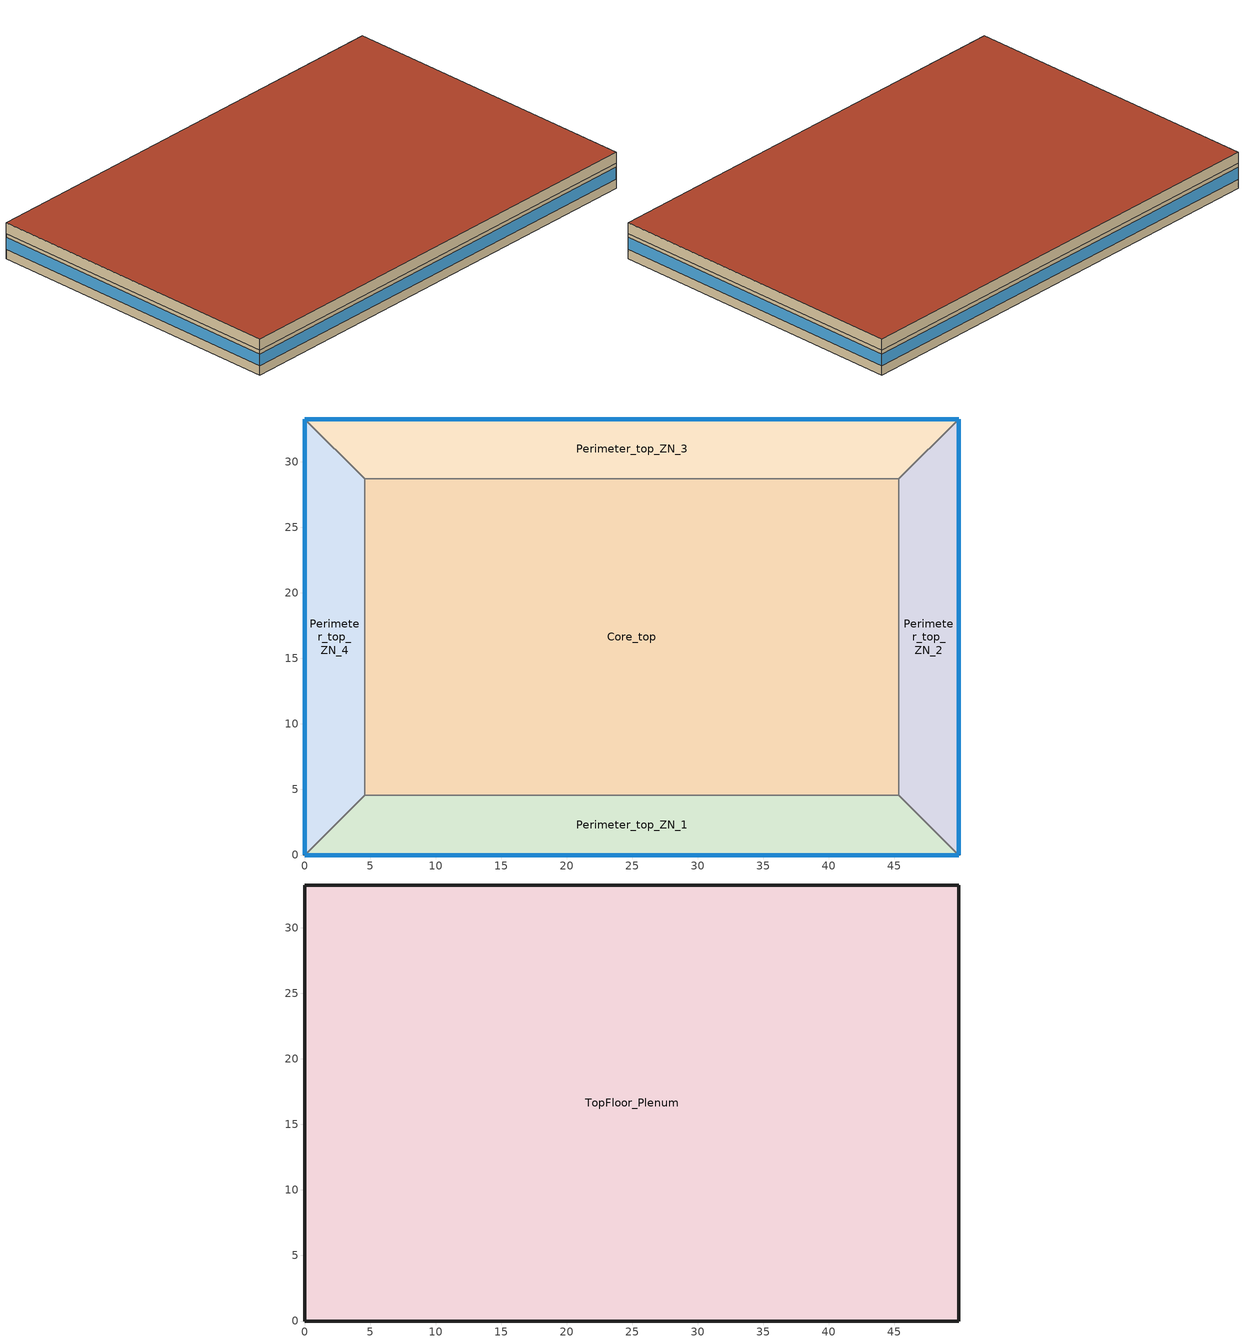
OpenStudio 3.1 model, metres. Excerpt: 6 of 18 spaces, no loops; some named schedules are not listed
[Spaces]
Core_top
 floor to MidFloor_Plenum (TypicalFloorInterior): 45.34,28.7 45.34,4.57 4.57,4.57 4.57,28.7 z7.92
 wall to Perimeter_top_ZN_2 (MetalFrameWallInterior): 45.34,4.57 45.34,28.7 z7.92:10.67
 wall to Perimeter_top_ZN_3 (MetalFrameWallInterior): 45.34,28.7 4.57,28.7 z7.92:10.67
 wall to Perimeter_top_ZN_1 (MetalFrameWallInterior): 4.57,4.57 45.34,4.57 z7.92:10.67
 wall to Perimeter_top_ZN_4 (MetalFrameWallInterior): 4.57,28.7 4.57,4.57 z7.92:10.67
Perimeter_top_ZN_2
 floor to MidFloor_Plenum (TypicalFloorInterior): 49.91,33.27 49.91,0 45.34,4.57 45.34,28.7 z7.92
 wall outside (MetalFrameWallU055): 49.91,0 49.91,33.27 z7.92:10.67
 wall to Perimeter_top_ZN_1: 45.34,4.57 49.91,0 z7.92:10.67
 wall to Perimeter_top_ZN_3 (MetalFrameWallInterior): 49.91,33.27 45.34,28.7 z7.92:10.67
 window (Base_AllCZ_FixedWindowU34): 49.91,0 49.91,33.27 z8.95:10.25
Perimeter_top_ZN_3
 floor to MidFloor_Plenum (TypicalFloorInterior): 49.91,33.27 45.34,28.7 4.57,28.7 0,33.27 z7.92
 wall outside (MetalFrameWallU055): 49.91,33.27 0,33.27 z7.92:10.67
 wall to Perimeter_top_ZN_4 (MetalFrameWallInterior): 0,33.27 4.57,28.7 z7.92:10.67
 window (Base_AllCZ_FixedWindowU34): 49.91,33.27 0,33.27 z8.95:10.25
Perimeter_top_ZN_1
 floor to MidFloor_Plenum (TypicalFloorInterior): 45.34,4.57 49.91,0 0,0 4.57,4.57 z7.92
 wall outside (MetalFrameWallU055): 0,0 49.91,0 z7.92:10.67
 wall to Perimeter_top_ZN_4 (MetalFrameWallInterior): 4.57,4.57 0,0 z7.92:10.67
 window (Base_AllCZ_FixedWindowU34): 0,0 49.91,0 z8.95:10.25
Perimeter_top_ZN_4
 floor to MidFloor_Plenum (TypicalFloorInterior): 0,33.27 4.57,28.7 4.57,4.57 0,0 z7.92
 wall outside (MetalFrameWallU055): 0,33.27 0,0 z7.92:10.67
 window (Base_AllCZ_FixedWindowU34): 0,33.27 0,0 z8.95:10.25
TopFloor_Plenum
 floor to Core_top (TypicalPlenumFloorInterior): 45.34,28.7 45.34,4.57 4.57,4.57 4.57,28.7 z10.67
 floor to Perimeter_top_ZN_1 (TypicalPlenumFloorInterior): 45.34,4.57 49.91,0 0,0 4.57,4.57 z10.67
 floor to Perimeter_top_ZN_2 (TypicalPlenumFloorInterior): 49.91,33.27 49.91,0 45.34,4.57 45.34,28.7 z10.67
 floor to Perimeter_top_ZN_3 (TypicalPlenumFloorInterior): 49.91,33.27 45.34,28.7 4.57,28.7 0,33.27 z10.67
 floor to Perimeter_top_ZN_4 (TypicalPlenumFloorInterior): 0,33.27 4.57,28.7 4.57,4.57 0,0 z10.67
 wall outside (MetalFrameWallU055): 49.91,0 49.91,33.27 0,33.27 0,0 49.91,0 z10.67:11.89
 roof outside (FlatNonresWoodFramingAndOtherRoofU034): 49.91,0 49.91,33.27 0,33.27 0,0 z11.89
[Site]
SACRAMENTO EXECUTIVE: Latitude {deg}=38.58; Longitude {deg}=-121.49; Time Zone {hr}=-8; Elevation {m}=4.572
[SizingPeriod:DesignDay] Barometric Pressure {Pa}=101284; Wind Speed {m/s}=2.3; Sky Clearness=0; Rain Indicator=0; Snow Indicator=0; Day of Month=21; Daylight Saving Time Indicator=0; Humidity Indicating Type=Wetbulb; Dry-Bulb Temperature Range Modifier Type=DefaultMultipliers
Name | Maximum Dry-Bulb Temperature {C} | Daily Dry-Bulb Temperature Range {deltaC} | Humidity Indicating Conditions at Maximum Dry-Bulb | Wind Direction {deg} | Month | Day Type | Solar Model Indicator | ASHRAE Taub | ASHRAE Taud
SACRAMENTO EXECUTIVE Ann Htg 99.6% Condns DB | -0.3 | 0 | -0.3 | 330 | 12 | WinterDesignDay | ASHRAEClearSky
SACRAMENTO EXECUTIVE  June .4% Condns DB=>MCWB | 39.4 | 16.5 | 21.6 | 220 | 6 | SummerDesignDay | ASHRAETau | 0.362 | 2.413
SACRAMENTO EXECUTIVE  July .4% Condns DB=>MCWB | 40.1 | 17.7 | 22 | 220 | 7 | SummerDesignDay | ASHRAETau | 0.363 | 2.407
SACRAMENTO EXECUTIVE  August .4% Condns DB=>MCWB | 40.1 | 17.5 | 21.2 | 220 | 8 | SummerDesignDay | ASHRAETau | 0.347 | 2.442
[Site:WaterMainsTemperature]
Calculation Method=Schedule; Temperature Schedule=WaterMainCZ12
[Building]
OfficeMedium: North Axis {deg}=0
[Material]
Name | Roughness | Thickness {m} | Conductivity {W/m-K} | Density {kg/m3} | Specific Heat {J/kg-K} | Thermal Absorptance | Solar Absorptance | Visible Absorptance
Stucco - 7/8 in. | MediumRough | 0.022352 | 0.700948 | 1855.1 | 837.36 | 0.9 | 0.7 | 0.8
Air - Metal Wall Framing - 16 or 24 in. OC; Air - Metal Wall Framing - 16 or 24 in. OC 1 | Smooth | 0.1397 | 1.22017 | 1.28148 | 1004.832
Gypsum Board - 1/2 in. | Smooth | 0.0127 | 0.158656 | 640.739 | 1130.436 | 0.9 | 0.7 | 0.8
Gypsum Board - 5/8 in. | MediumRough | 0.016002 | 0.158656 | 640.739 | 1130.436 | 0.9 | 0.7 | 0.8
Metal Standing Seam - 1/16 in. | MediumRough | 0.0015875 | 2.21534 | 7820.53 | 502.416 | 0.75 | 0.37 | 0.75
Compliance Insulation R28.63 | Smooth | 0.116061 | 0.0230188 | 16.0185 | 1130.436 | 0.9 | 0.7 | 0.8
Acoustic Tile - 3/4 in. | MediumRough | 0.01905 | 0.0576335 | 288.332 | 795.492 | 0.9 | 0.7 | 0.8
Metal Deck - 1/16 in. | MediumRough | 0.0015875 | 45.3452 | 7820.53 | 502.416 | 0.9 | 0.7 | 0.8
Concrete - 140 lb/ft3 - 4 in. | Smooth | 0.1016 | 1.9514 | 2239.06 | 921.096
Carpet - 3/4 in. | Smooth | 0.01905 | 0.0455183 | 288.332 | 1381.644 | 0.9 | 0.7 | 0.8
Compliance Insulation R14.60 | Smooth | 0.0591861 | 0.0230188 | 16.0185 | 1130.436
Compliance Insulation R1.41 | Smooth | 0.00571591 | 0.0230188 | 16.0185 | 1130.436
Compliance Insulation R0.02 | Smooth | 8.10768e-05 | 0.0230188 | 16.0185 | 1130.436
[Construction]
MetalFrameWallU055: Stucco - 7/8 in., Compliance Insulation R14.60, Compliance Insulation R1.41, Compliance Insulation R0.02, Compliance Insulation R0.02, Air - Metal Wall Framing - 16 or 24 in. OC, Gypsum Board - 1/2 in.
MetalFrameWallInterior: Gypsum Board - 5/8 in., Air - Metal Wall Framing - 16 or 24 in. OC 1, Gypsum Board - 5/8 in.
FlatNonresWoodFramingAndOtherRoofU034: Metal Standing Seam - 1/16 in., Compliance Insulation R28.63
TypicalPlenumFloorInterior: Acoustic Tile - 3/4 in.
TypicalFloorInterior: Metal Deck - 1/16 in., Concrete - 140 lb/ft3 - 4 in., Carpet - 3/4 in.
Base_AllCZ_FixedWindowU34: Base_AllCZ_FixedWindowU34 Material
[WindowMaterial:SimpleGlazingSystem]
Base_AllCZ_FixedWindowU34 Material: U-Factor {W/m2-K}=1.93061; Solar Heat Gain Coefficient=0.22; Visible Transmittance=0.42
[Space] Building Story=TopFloor
Name | Thermal Zone | Design Specification Outdoor Air Object
Core_top | Core_top Thermal Zone | Core_top Thermal Zone Design Specification Outdoor Air
Perimeter_top_ZN_1 | Perimeter_top_ZN_1 Thermal Zone | Perimeter_top_ZN_1 Thermal Zone Design Specification Outdoor Air
Perimeter_top_ZN_2 | Perimeter_top_ZN_2 Thermal Zone | Perimeter_top_ZN_2 Thermal Zone Design Specification Outdoor Air
Perimeter_top_ZN_3 | Perimeter_top_ZN_3 Thermal Zone | Perimeter_top_ZN_3 Thermal Zone Design Specification Outdoor Air
Perimeter_top_ZN_4 | Perimeter_top_ZN_4 Thermal Zone | Perimeter_top_ZN_4 Thermal Zone Design Specification Outdoor Air
TopFloor_Plenum | TopFloor_Plenum Thermal Zone | TopFloor_Plenum Thermal Zone Design Specification Outdoor Air
[ThermalZone] Multiplier=1; Use Ideal Air Loads=No
Name | Thermostat
Core_top Thermal Zone | Core_top Thermal Zone Thermostat
Perimeter_top_ZN_1 Thermal Zone | Perimeter_top_ZN_1 Thermal Zone Thermostat
Perimeter_top_ZN_2 Thermal Zone | Perimeter_top_ZN_2 Thermal Zone Thermostat
Perimeter_top_ZN_3 Thermal Zone | Perimeter_top_ZN_3 Thermal Zone Thermostat
Perimeter_top_ZN_4 Thermal Zone | Perimeter_top_ZN_4 Thermal Zone Thermostat
TopFloor_Plenum Thermal Zone
[Sizing:Zone] Zone Cooling Design Supply Air Temperature Input Method=SupplyAirTemperature; Zone Cooling Design Supply Air Temperature {C}=14; Zone Cooling Design Supply Air Temperature Difference {deltaC}=11.11; Zone Heating Design Supply Air Temperature Input Method=SupplyAirTemperature; Zone Heating Design Supply Air Temperature {C}=40; Zone Heating Design Supply Air Temperature Difference {deltaC}=11.11; Zone Cooling Design Supply Air Humidity Ratio {kg-H2O/kg-air}=0.0085; Zone Heating Design Supply Air Humidity Ratio {kg-H2O/kg-air}=0.008; Zone Heating Sizing Factor=1; Zone Cooling Sizing Factor=1; Cooling Design Air Flow Method=DesignDay; Cooling Minimum Air Flow per Zone Floor Area {m3/s-m2}=0; Cooling Minimum Air Flow {m3/s}=0; Cooling Minimum Air Flow Fraction=0; Heating Design Air Flow Method=DesignDay; Heating Maximum Air Flow per Zone Floor Area {m3/s-m2}=0; Heating Maximum Air Flow {m3/s}=0; Heating Maximum Air Flow Fraction=0; Account for Dedicated Outdoor Air System=No; Dedicated Outdoor Air System Control Strategy=NeutralSupplyAir; Dedicated Outdoor Air Low Setpoint Temperature for Design {C}=autosize; Dedicated Outdoor Air High Setpoint Temperature for Design {C}=autosize
FirstFloor_Plenum Thermal Zone; MidFloor_Plenum Thermal Zone; TopFloor_Plenum Thermal Zone
[BuildingStory]
TopFloor
[People:Definition] Number of People Calculation Method=People/Area; People per Space Floor Area {person/m2}=0.0538196; Fraction Radiant=0.3; Sensible Heat Fraction=0.555556
Core_top People Definition; Perimeter_top_ZN_1 People Definition; Perimeter_top_ZN_2 People Definition; Perimeter_top_ZN_3 People Definition; Perimeter_top_ZN_4 People Definition
[People] Number of People Schedule=OfficeOccupancy; Multiplier=1
Name | People Definition | Space or SpaceType | Activity Level Schedule
Core_top People | Core_top People Definition | Core_top | Core_top People Activity Level
Perimeter_top_ZN_1 People | Perimeter_top_ZN_1 People Definition | Perimeter_top_ZN_1 | Perimeter_top_ZN_1 People Activity Level
Perimeter_top_ZN_2 People | Perimeter_top_ZN_2 People Definition | Perimeter_top_ZN_2 | Perimeter_top_ZN_2 People Activity Level
Perimeter_top_ZN_3 People | Perimeter_top_ZN_3 People Definition | Perimeter_top_ZN_3 | Perimeter_top_ZN_3 People Activity Level
Perimeter_top_ZN_4 People | Perimeter_top_ZN_4 People Definition | Perimeter_top_ZN_4 | Perimeter_top_ZN_4 People Activity Level
[SpaceInfiltration:DesignFlowRate] Design Flow Rate Calculation Method=Flow/ExteriorWallArea; Flow per Exterior Surface Area {m3/s-m2}=0.00119482; Constant Term Coefficient=0; Temperature Term Coefficient=0; Velocity Term Coefficient=0.224052; Velocity Squared Term Coefficient=0
Name | Space or SpaceType | Schedule
Core_top Space Infiltration Design Flow Rate 1 | Core_top | OfficeInfiltration
Perimeter_top_ZN_1 Space Infiltration Design Flow Rate 1 | Perimeter_top_ZN_1 | OfficeInfiltration
Perimeter_top_ZN_2 Space Infiltration Design Flow Rate 1 | Perimeter_top_ZN_2 | OfficeInfiltration
Perimeter_top_ZN_3 Space Infiltration Design Flow Rate 1 | Perimeter_top_ZN_3 | OfficeInfiltration
Perimeter_top_ZN_4 Space Infiltration Design Flow Rate 1 | Perimeter_top_ZN_4 | OfficeInfiltration
TopFloor_Plenum Space Infiltration Design Flow Rate 1 | TopFloor_Plenum | On
[Lights:Definition] Design Level Calculation Method=Watts/Area; Watts per Space Floor Area {W/m2}=6.45835; Fraction Radiant=0.97; Return Air Fraction=0
Core_top Regulated Lights Definition; Perimeter_top_ZN_1 Regulated Lights Definition; Perimeter_top_ZN_2 Regulated Lights Definition; Perimeter_top_ZN_3 Regulated Lights Definition; Perimeter_top_ZN_4 Regulated Lights Definition
[Lights] Schedule=OfficeLights; Fraction Replaceable=1
Name | Lights Definition | Space or SpaceType
Core_top Regulated Lights | Core_top Regulated Lights Definition | Core_top
Perimeter_top_ZN_1 Regulated Lights | Perimeter_top_ZN_1 Regulated Lights Definition | Perimeter_top_ZN_1
Perimeter_top_ZN_2 Regulated Lights | Perimeter_top_ZN_2 Regulated Lights Definition | Perimeter_top_ZN_2
Perimeter_top_ZN_3 Regulated Lights | Perimeter_top_ZN_3 Regulated Lights Definition | Perimeter_top_ZN_3
Perimeter_top_ZN_4 Regulated Lights | Perimeter_top_ZN_4 Regulated Lights Definition | Perimeter_top_ZN_4
[ElectricEquipment:Definition] Design Level Calculation Method=Watts/Area; Watts per Space Floor Area {W/m2}=16.1459; Fraction Latent=0; Fraction Radiant=0.2; Fraction Lost=0
Core_top Recepticle Loads Definition; Perimeter_top_ZN_1 Recepticle Loads Definition; Perimeter_top_ZN_2 Recepticle Loads Definition; Perimeter_top_ZN_3 Recepticle Loads Definition; Perimeter_top_ZN_4 Recepticle Loads Definition
[ElectricEquipment] Schedule=OfficeReceptacle
Name | Electric Equipment Definition | Space or SpaceType
Core_top Recepticle Loads | Core_top Recepticle Loads Definition | Core_top
Perimeter_top_ZN_1 Recepticle Loads | Perimeter_top_ZN_1 Recepticle Loads Definition | Perimeter_top_ZN_1
Perimeter_top_ZN_2 Recepticle Loads | Perimeter_top_ZN_2 Recepticle Loads Definition | Perimeter_top_ZN_2
Perimeter_top_ZN_3 Recepticle Loads | Perimeter_top_ZN_3 Recepticle Loads Definition | Perimeter_top_ZN_3
Perimeter_top_ZN_4 Recepticle Loads | Perimeter_top_ZN_4 Recepticle Loads Definition | Perimeter_top_ZN_4
[AvailabilityManager:NightCycle] Applicability Schedule=Always On Discrete; Control Type=CycleOnAny; Thermostat Tolerance {deltaC}=1.11111; Cycling Run Time Control Type=ThermostatWithMinimumRunTime; Cycling Run Time {s}=900
Availability Manager Night Cycle 1; Availability Manager Night Cycle 2; Availability Manager Night Cycle 3
[ThermostatSetpoint:DualSetpoint] Heating Setpoint Temperature Schedule=OfficeHtgSetpt; Cooling Setpoint Temperature Schedule=OfficeClgSetpt
Core_top Thermal Zone Thermostat; Perimeter_top_ZN_1 Thermal Zone Thermostat; Perimeter_top_ZN_2 Thermal Zone Thermostat; Perimeter_top_ZN_3 Thermal Zone Thermostat; Perimeter_top_ZN_4 Thermal Zone Thermostat
[DesignSpecification:OutdoorAir] Outdoor Air Method=Maximum; Outdoor Air Flow per Person {m3/s-person}=0
Name | Outdoor Air Flow per Floor Area {m3/s-m2}
Core_top Thermal Zone Design Specification Outdoor Air; Perimeter_top_ZN_1 Thermal Zone Design Specification Outdoor Air; Perimeter_top_ZN_2 Thermal Zone Design Specification Outdoor Air; Perimeter_top_ZN_3 Thermal Zone Design Specification Outdoor Air; Perimeter_top_ZN_4 Thermal Zone Design Specification Outdoor Air | 0.000762
TopFloor_Plenum Thermal Zone Design Specification Outdoor Air | 0
[Schedule:Day]
OfficeOccupancySun: 1, 0, 0, 2, 0, 0, 3, 0, 0, 4, 0, 0, 5, 0, 0, 6, 0, 0, 7, 0, 0.05, 8, 0, 0.05, 9, 0, 0.05, 10, 0, 0.05, 11, 0, 0.05, 12, 0, 0.05, 13, 0, 0.05, 14, 0, 0.05, 15, 0, 0.05, 16, 0, 0.05, 17, 0, 0.05, 18, 0, 0.05, 19, 0, 0, 20, 0, 0, 21, 0, 0, 22, 0, 0, 23, 0, 0, 24, 0, 0
OfficeOccupancyWD: 1, 0, 0, 2, 0, 0, 3, 0, 0, 4, 0, 0, 5, 0, 0, 6, 0, 0, 7, 0, 0.1, 8, 0, 0.2, 9, 0, 0.95, 10, 0, 0.95, 11, 0, 0.95, 12, 0, 0.95, 13, 0, 0.5, 14, 0, 0.95, 15, 0, 0.95, 16, 0, 0.95, 17, 0, 0.95, 18, 0, 0.3, 19, 0, 0.1, 20, 0, 0.1, 21, 0, 0.1, 22, 0, 0.1, 23, 0, 0.05, 24, 0, 0.05
OfficeOccupancySat: 1, 0, 0, 2, 0, 0, 3, 0, 0, 4, 0, 0, 5, 0, 0, 6, 0, 0, 7, 0, 0.1, 8, 0, 0.1, 9, 0, 0.3, 10, 0, 0.3, 11, 0, 0.3, 12, 0, 0.3, 13, 0, 0.1, 14, 0, 0.1, 15, 0, 0.1, 16, 0, 0.1, 17, 0, 0.1, 18, 0, 0.05, 19, 0, 0.05, 20, 0, 0, 21, 0, 0, 22, 0, 0, 23, 0, 0, 24, 0, 0
Schedule:Day #26; Schedule:Day #28; Schedule:Day #30; Schedule:Day #32; Schedule:Day #34: 24, 0, 131.882
[Schedule:Week]
WaterMainCZ12JanWk: WaterMainCZ12Jan, WaterMainCZ12Jan, WaterMainCZ12Jan, WaterMainCZ12Jan, WaterMainCZ12Jan, WaterMainCZ12Jan, WaterMainCZ12Jan, WaterMainCZ12Jan, WaterMainCZ12Jan, WaterMainCZ12Jan, WaterMainCZ12Jan, WaterMainCZ12Jan
WaterMainCZ12FebWk: WaterMainCZ12Feb, WaterMainCZ12Feb, WaterMainCZ12Feb, WaterMainCZ12Feb, WaterMainCZ12Feb, WaterMainCZ12Feb, WaterMainCZ12Feb, WaterMainCZ12Feb, WaterMainCZ12Feb, WaterMainCZ12Feb, WaterMainCZ12Feb, WaterMainCZ12Feb
WaterMainCZ12MarWk: WaterMainCZ12Mar, WaterMainCZ12Mar, WaterMainCZ12Mar, WaterMainCZ12Mar, WaterMainCZ12Mar, WaterMainCZ12Mar, WaterMainCZ12Mar, WaterMainCZ12Mar, WaterMainCZ12Mar, WaterMainCZ12Mar, WaterMainCZ12Mar, WaterMainCZ12Mar
WaterMainCZ12AprWk: WaterMainCZ12Apr, WaterMainCZ12Apr, WaterMainCZ12Apr, WaterMainCZ12Apr, WaterMainCZ12Apr, WaterMainCZ12Apr, WaterMainCZ12Apr, WaterMainCZ12Apr, WaterMainCZ12Apr, WaterMainCZ12Apr, WaterMainCZ12Apr, WaterMainCZ12Apr
WaterMainCZ12MayWk: WaterMainCZ12May, WaterMainCZ12May, WaterMainCZ12May, WaterMainCZ12May, WaterMainCZ12May, WaterMainCZ12May, WaterMainCZ12May, WaterMainCZ12May, WaterMainCZ12May, WaterMainCZ12May, WaterMainCZ12May, WaterMainCZ12May
WaterMainCZ12JunWk: WaterMainCZ12Jun, WaterMainCZ12Jun, WaterMainCZ12Jun, WaterMainCZ12Jun, WaterMainCZ12Jun, WaterMainCZ12Jun, WaterMainCZ12Jun, WaterMainCZ12Jun, WaterMainCZ12Jun, WaterMainCZ12Jun, WaterMainCZ12Jun, WaterMainCZ12Jun
WaterMainCZ12JulWk: WaterMainCZ12Jul, WaterMainCZ12Jul, WaterMainCZ12Jul, WaterMainCZ12Jul, WaterMainCZ12Jul, WaterMainCZ12Jul, WaterMainCZ12Jul, WaterMainCZ12Jul, WaterMainCZ12Jul, WaterMainCZ12Jul, WaterMainCZ12Jul, WaterMainCZ12Jul
WaterMainCZ12AugWk: WaterMainCZ12Aug, WaterMainCZ12Aug, WaterMainCZ12Aug, WaterMainCZ12Aug, WaterMainCZ12Aug, WaterMainCZ12Aug, WaterMainCZ12Aug, WaterMainCZ12Aug, WaterMainCZ12Aug, WaterMainCZ12Aug, WaterMainCZ12Aug, WaterMainCZ12Aug
WaterMainCZ12SepWk: WaterMainCZ12Sep, WaterMainCZ12Sep, WaterMainCZ12Sep, WaterMainCZ12Sep, WaterMainCZ12Sep, WaterMainCZ12Sep, WaterMainCZ12Sep, WaterMainCZ12Sep, WaterMainCZ12Sep, WaterMainCZ12Sep, WaterMainCZ12Sep, WaterMainCZ12Sep
WaterMainCZ12OctWk: WaterMainCZ12Oct, WaterMainCZ12Oct, WaterMainCZ12Oct, WaterMainCZ12Oct, WaterMainCZ12Oct, WaterMainCZ12Oct, WaterMainCZ12Oct, WaterMainCZ12Oct, WaterMainCZ12Oct, WaterMainCZ12Oct, WaterMainCZ12Oct, WaterMainCZ12Oct
WaterMainCZ12NovWk: WaterMainCZ12Nov, WaterMainCZ12Nov, WaterMainCZ12Nov, WaterMainCZ12Nov, WaterMainCZ12Nov, WaterMainCZ12Nov, WaterMainCZ12Nov, WaterMainCZ12Nov, WaterMainCZ12Nov, WaterMainCZ12Nov, WaterMainCZ12Nov, WaterMainCZ12Nov
WaterMainCZ12DecWk: WaterMainCZ12Dec, WaterMainCZ12Dec, WaterMainCZ12Dec, WaterMainCZ12Dec, WaterMainCZ12Dec, WaterMainCZ12Dec, WaterMainCZ12Dec, WaterMainCZ12Dec, WaterMainCZ12Dec, WaterMainCZ12Dec, WaterMainCZ12Dec, WaterMainCZ12Dec
OfficeOccupancyWk: OfficeOccupancySun, OfficeOccupancyWD, OfficeOccupancyWD, OfficeOccupancyWD, OfficeOccupancyWD, OfficeOccupancyWD, OfficeOccupancySat, OfficeOccupancySun, OnDay, OffDay, OfficeOccupancySun, OfficeOccupancySun
OfficeReceptacleWk: OfficeReceptacleSun, OfficeReceptacleWD, OfficeReceptacleWD, OfficeReceptacleWD, OfficeReceptacleWD, OfficeReceptacleWD, OfficeReceptacleSat, OfficeReceptacleSun, OnDay, OffDay, OfficeReceptacleSun, OfficeReceptacleSun
OfficeInfiltrationWk: OfficeInfiltrationSun, OfficeInfiltrationWD, OfficeInfiltrationWD, OfficeInfiltrationWD, OfficeInfiltrationWD, OfficeInfiltrationWD, OfficeInfiltrationSat, OfficeInfiltrationSun, OfficeInfiltrationWD, OfficeInfiltrationWD, OfficeInfiltrationSun, OfficeInfiltrationSun
OnWk: OnDay, OnDay, OnDay, OnDay, OnDay, OnDay, OnDay, OnDay, OnDay, OnDay, OnDay, OnDay
OfficeLightsWk: OfficeLightsSun, OfficeLightsWD, OfficeLightsWD, OfficeLightsWD, OfficeLightsWD, OfficeLightsWD, OfficeLightsSat, OfficeLightsSun, OnDay, OffDay, OfficeLightsSun, OfficeLightsSun
OfficeClgSetptWk: OfficeClgSetptSun, OfficeClgSetptWD, OfficeClgSetptWD, OfficeClgSetptWD, OfficeClgSetptWD, OfficeClgSetptWD, OfficeClgSetptSat, OfficeClgSetptSun, OfficeClgSetptWD, OfficeClgSetptWD, OfficeClgSetptSun, OfficeClgSetptSun
OfficeHtgSetptWk: OfficeHtgSetptSun, OfficeHtgSetptWD, OfficeHtgSetptWD, OfficeHtgSetptWD, OfficeHtgSetptWD, OfficeHtgSetptWD, OfficeHtgSetptSat, OfficeHtgSetptSun, OfficeHtgSetptWD, OfficeHtgSetptWD, OfficeHtgSetptSun, OfficeHtgSetptSun
[Schedule:Year]
WaterMainCZ12: 1, 31, WaterMainCZ12JanWk, 2, 28, WaterMainCZ12FebWk, 3, 31, WaterMainCZ12MarWk, 4, 30, WaterMainCZ12AprWk, 5, 31, WaterMainCZ12MayWk, 6, 30, WaterMainCZ12JunWk, 7, 31, WaterMainCZ12JulWk, 8, 31, WaterMainCZ12AugWk, 9, 30, WaterMainCZ12SepWk, 10, 31, WaterMainCZ12OctWk, 11, 30, WaterMainCZ12NovWk, 12, 31, WaterMainCZ12DecWk
OfficeOccupancy: 12, 31, OfficeOccupancyWk
OfficeReceptacle: 12, 31, OfficeReceptacleWk
OfficeInfiltration: 12, 31, OfficeInfiltrationWk
On: 12, 31, OnWk
OfficeLights: 12, 31, OfficeLightsWk
OfficeClgSetpt: 12, 31, OfficeClgSetptWk
OfficeHtgSetpt: 12, 31, OfficeHtgSetptWk
[Schedule:Ruleset]
Name | Default Day Schedule
Core_top People Activity Level | Schedule:Day #26
Perimeter_top_ZN_1 People Activity Level | Schedule:Day #28
Perimeter_top_ZN_2 People Activity Level | Schedule:Day #30
Perimeter_top_ZN_3 People Activity Level | Schedule:Day #32
Perimeter_top_ZN_4 People Activity Level | Schedule:Day #34
[Schedule:Constant]
Always On Discrete: Value=1
